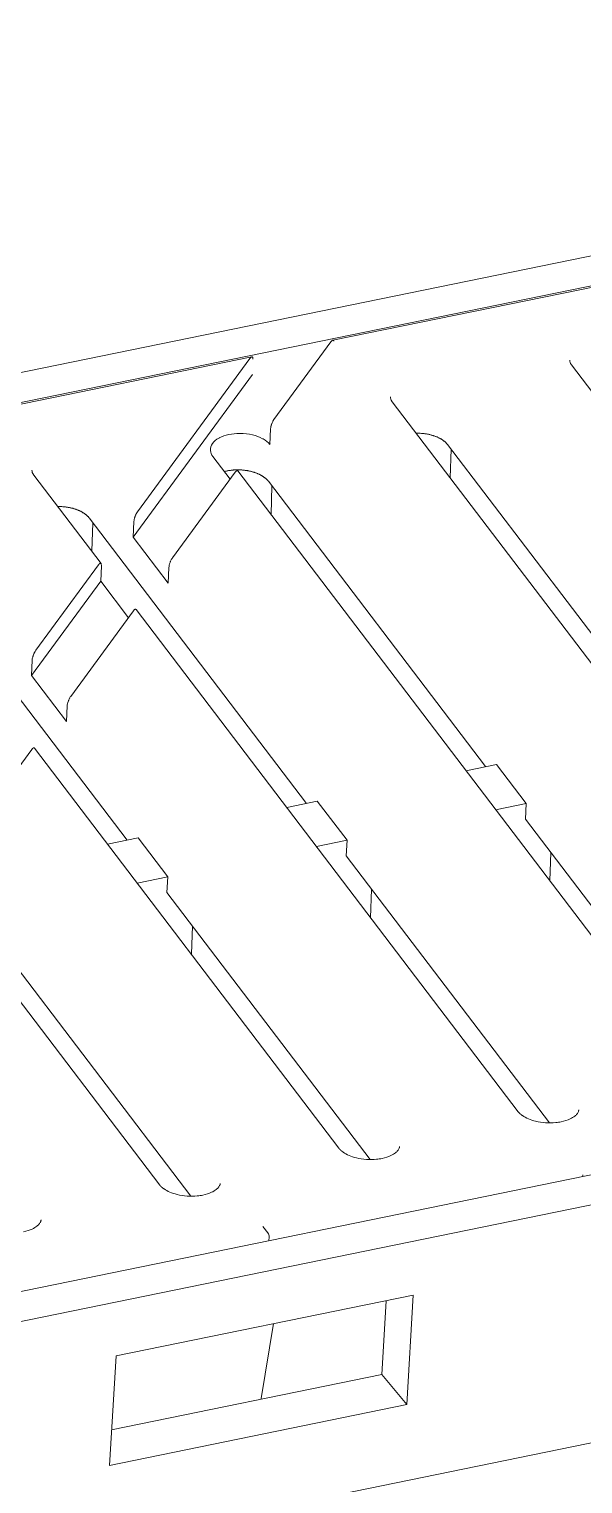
# Model space of a CAD drawing. Header units: millimetres. Extents: x 4267 to 8467, y 166 to 3136.
# Drawn here: x 5216.2 to 5256.8, y 1944.6 to 2051.1 of the extents above; entities that cross this region are included whole.
import ezdxf

# ---------------------------------------------------------------- set-up
doc = ezdxf.new("R2010")
doc.units = ezdxf.units.MM
doc.styles.get("Standard").update_dxf_attribs({"font": 'SimSun.ttf'})
doc.dimstyles.new('ISO-25', dxfattribs={"dimtxt": 2.5, "dimasz": 2.5, "dimexe": 1.25, "dimexo": 0.625, "dimtad": 1, "dimtxsty": 'Standard', "dimcen": 2.5, "dimadec": 0, "dimazin": 0, "dimtfac": 1, "dimtmove": 0, "dimatfit": 3, "dimfxl": 1, "dimarcsym": 0})

msp = doc.modelspace()

# ---------------------------------------------------------------- linework, layer by layer
at = {"linetype": 'Continuous', "lineweight": 5}
for p, q in [((5135.58, 2009.62, 326.37), (5554.13, 2095.27, 326.37)), ((5137.03, 2007.72, 326.37), (5555.58, 2093.36, 326.37)), ((5312.6, 2043.53, 326.37), (5238.48, 2028.36, 326.37)), ((5179.91, 1951.38, 326.37), (5598.45, 2037.02, 326.37)), ((5181.36, 1949.47, 326.37), (5599.9, 2035.12, 326.37)), ((5238.35, 2028.24, 326.37), (5234.17, 2022.55, 326.37)), ((5232.56, 2027.15, 326.37), (5200.4, 2020.57, 326.37)), ((5224.18, 2015.8, 326.37), (5232.42, 2027.03, 326.37)), ((5278.49, 1996.95, 326.37), (5255.97, 2026.55, 326.37)), ((5232.6, 2025.85, 326.37), (5223.86, 2013.95, 326.37)), ((5271.04, 1986.81, 326.37), (5242.84, 2023.86, 326.37)), ((5233.93, 2021.87, 326.37), (5233.88, 2020.73, 326.37)), ((5233.88, 2020.73, 326.37), (5233.9, 2020.77, 326.37)), ((5262.81, 1999.81, 326.37), (5246.89, 2020.72, 326.37)), ((5247.16, 2020.38, 326.37), (5247.08, 2018.28, 326.37)), ((5229.71, 2019.84, 326.37), (5230.97, 2018.19, 326.37)), ((5221.52, 2012, 326.37), (5216.58, 2018.49, 326.37)), ((5231.34, 2018.69, 326.37), (5226.74, 2012.43, 326.37)), ((5263.59, 1976.66, 326.37), (5231.53, 2018.79, 326.37)), ((5249.68, 1997.13, 326.37), (5233.77, 2018.03, 326.37)), ((5234.03, 2017.69, 326.37), (5233.96, 2015.6, 326.37)), ((5236.55, 1994.44, 326.37), (5220.64, 2015.35, 326.37)), ((5220.9, 2015, 326.37), (5220.83, 2012.91, 326.37)), ((5223.86, 2013.95, 326.37), (5223.92, 2015.09, 326.37)), ((5226.43, 2010.58, 326.37), (5223.86, 2013.95, 326.37)), ((5223.42, 1991.75, 326.37), (5207.51, 2012.66, 326.37)), ((5216.73, 2005.65, 326.37), (5221.32, 2011.91, 326.37)), ((5221.54, 2011.85, 326.37), (5221.49, 2010.71, 326.37)), ((5226.48, 2011.72, 326.37), (5226.43, 2010.58, 326.37)), ((5221.49, 2010.71, 326.37), (5216.41, 2003.8, 326.37)), ((5221.49, 2010.71, 326.37), (5223.52, 2008.04, 326.37)), ((5223.89, 2008.54, 326.37), (5219.29, 2002.28, 326.37)), ((5252.07, 1971.86, 326.37), (5224.08, 2008.64, 326.37)), ((5216.41, 2003.8, 326.37), (5216.47, 2004.94, 326.37)), ((5218.98, 2000.44, 326.37), (5216.41, 2003.8, 326.37)), ((5219.03, 2001.58, 326.37), (5218.98, 2000.44, 326.37)), ((5216.44, 1998.39, 326.37), (5211.84, 1992.13, 326.37)), ((5238.94, 1969.18, 326.37), (5216.63, 1998.49, 326.37)), ((5248.24, 1996.83, 326.37), (5250.48, 1997.29, 326.37)), ((5250.48, 1997.29, 326.37), (5252.65, 1994.43, 326.37)), ((5235.11, 1994.14, 326.37), (5237.35, 1994.6, 326.37)), ((5237.35, 1994.6, 326.37), (5239.53, 1991.74, 326.37)), ((5252.65, 1994.43, 326.37), (5250.41, 1993.97, 326.37)), ((5252.6, 1993.29, 326.37), (5252.65, 1994.43, 326.37)), ((5267.49, 1973.73, 326.37), (5252.6, 1993.29, 326.37)), ((5221.98, 1991.46, 326.37), (5224.22, 1991.92, 326.37)), ((5224.22, 1991.92, 326.37), (5226.4, 1989.06, 326.37)), ((5239.53, 1991.74, 326.37), (5237.29, 1991.29, 326.37)), ((5239.47, 1990.61, 326.37), (5239.53, 1991.74, 326.37)), ((5254.36, 1971.04, 326.37), (5239.47, 1990.61, 326.37)), ((5254.38, 1988.76, 326.37), (5254.45, 1990.85, 326.37)), ((5225.81, 1966.49, 326.37), (5209.18, 1988.34, 326.37)), ((5226.4, 1989.06, 326.37), (5224.16, 1988.6, 326.37)), ((5226.34, 1987.92, 326.37), (5226.4, 1989.06, 326.37)), ((5241.23, 1968.35, 326.37), (5226.34, 1987.92, 326.37)), ((5241.25, 1986.07, 326.37), (5241.33, 1988.17, 326.37)), ((5228.1, 1965.67, 326.37), (5213.21, 1985.23, 326.37)), ((5228.13, 1983.39, 326.37), (5228.2, 1985.48, 326.37)), ((5256.8, 1967.11, 326.37), (5256.8, 1967.23, 326.37)), ((5233.72, 1962.98, 326.37), (5233.36, 1963.46, 326.37)), ((5233.81, 1962.41, 326.37), (5233.82, 1962.7, 326.37)), ((5222.61, 1953.98, 326.37), (5244.38, 1958.43, 326.37)), ((5244.38, 1958.43, 326.37), (5243.91, 1950.42, 326.37)), ((5242.07, 1952.61, 326.37), (5242.39, 1958.02, 326.37)), ((5233.24, 1950.85, 326.37), (5234.15, 1956.34, 326.37)), ((5222.13, 1945.96, 326.37), (5222.61, 1953.98, 326.37)), ((5222.29, 1948.56, 326.37), (5242.07, 1952.61, 326.37)), ((5236.1, 1943.24, 326.37), (5282.49, 1952.73, 326.37)), ((5243.91, 1950.42, 326.37), (5242.07, 1952.61, 326.37)), ((5243.91, 1950.42, 326.37), (5222.13, 1945.96, 326.37))]:
    msp.add_line(p, q, dxfattribs=at)
for points in [[(5246.89, 2020.72), (5246.86, 2020.76, 0.012488), (5246.82, 2020.81, 0.0114), (5246.78, 2020.85, 0.010735), (5246.73, 2020.9, 0.01059), (5246.68, 2020.94, 0.010236), (5246.63, 2020.98, 0.009867), (5246.57, 2021.02, 0.009469), (5246.51, 2021.07, 0.009176), (5246.45, 2021.11, 0.008831), (5246.38, 2021.15, 0.008553), (5246.31, 2021.18, 0.008241), (5246.24, 2021.22, 0.007991), (5246.16, 2021.26, 0.007728), (5246.08, 2021.29, 0.007522), (5246, 2021.32, 0.007276), (5245.91, 2021.35, 0.00705), (5245.83, 2021.38, 0.006913), (5245.74, 2021.41, 0.006874), (5245.64, 2021.43, 0.006539), (5245.55, 2021.46, 0.006022), (5245.46, 2021.48, 0.006461), (5245.36, 2021.5, 0.007464), (5245.26, 2021.51, 0.005682), (5245.17, 2021.52, 0.002194), (5245.08, 2021.54, 0.007662), (5244.98, 2021.54, 0.012903), (5244.81, 2021.55, 0.006434), (5244.59, 2021.56, 0.003461)], [(5233.77, 2018.03), (5233.74, 2018.07, 0.010141), (5233.71, 2018.11, 0.009404), (5233.67, 2018.14, 0.008955), (5233.64, 2018.18, 0.008861), (5233.6, 2018.21, 0.00862), (5233.56, 2018.25, 0.008369), (5233.52, 2018.28, 0.008091), (5233.47, 2018.32, 0.007886), (5233.42, 2018.35, 0.007637), (5233.37, 2018.39, 0.007434), (5233.32, 2018.42, 0.007203), (5233.27, 2018.45, 0.007018), (5233.21, 2018.48, 0.006809), (5233.15, 2018.52, 0.006639), (5233.09, 2018.55, 0.006452), (5233.03, 2018.57, 0.006299), (5232.96, 2018.6, 0.006134), (5232.89, 2018.63, 0.005998), (5232.82, 2018.65, 0.005853), (5232.75, 2018.68, 0.005732), (5232.68, 2018.7, 0.005608), (5232.61, 2018.72, 0.005502), (5232.53, 2018.74, 0.005397), (5232.46, 2018.76, 0.005305), (5232.38, 2018.78, 0.005217), (5232.3, 2018.8, 0.005137), (5232.23, 2018.81, 0.005066), (5232.15, 2018.82, 0.004998), (5232.07, 2018.83, 0.004942), (5231.99, 2018.84, 0.004886), (5231.91, 2018.85, 0.004843), (5231.83, 2018.86, 0.004795), (5231.75, 2018.86, 0.004768), (5231.67, 2018.87, 0.004738), (5231.59, 2018.87, 0.004711), (5231.52, 2018.87, 0.004659), (5231.44, 2018.87, 0.004687), (5231.36, 2018.87, 0.004752), (5231.29, 2018.86, 0.004638), (5231.22, 2018.86, 0.004346), (5231.14, 2018.85, 0.004763), (5231.07, 2018.84, 0.005634), (5231, 2018.83, 0.004374), (5230.93, 2018.82, 0.001558), (5230.87, 2018.82, 0.006066), (5230.8, 2018.8, 0.010785), (5230.69, 2018.78, 0.005409), (5230.55, 2018.74, 0.002932)], [(5220.64, 2015.35), (5220.6, 2015.39, 0.012488), (5220.57, 2015.44, 0.0114), (5220.52, 2015.48, 0.010735), (5220.48, 2015.52, 0.01059), (5220.43, 2015.57, 0.010235), (5220.37, 2015.61, 0.009867), (5220.32, 2015.65, 0.009468), (5220.26, 2015.69, 0.009176), (5220.19, 2015.73, 0.008831), (5220.13, 2015.77, 0.008553), (5220.06, 2015.81, 0.008241), (5219.98, 2015.85, 0.007991), (5219.91, 2015.88, 0.007728), (5219.83, 2015.92, 0.007522), (5219.74, 2015.95, 0.007276), (5219.66, 2015.98, 0.00705), (5219.57, 2016.01, 0.006913), (5219.48, 2016.04, 0.006874), (5219.39, 2016.06, 0.006539), (5219.3, 2016.08, 0.006022), (5219.2, 2016.1, 0.006461), (5219.11, 2016.12, 0.007464), (5219.01, 2016.14, 0.005682), (5218.91, 2016.15, 0.002194), (5218.83, 2016.16, 0.007662), (5218.72, 2016.17, 0.012903), (5218.55, 2016.18, 0.006434), (5218.34, 2016.18, 0.003461)], [(5252.01, 1971.92), (5252.02, 1971.91, 0.002116), (5252.03, 1971.9, 0.002055), (5252.03, 1971.89, 0.002029), (5252.04, 1971.88, 0.002044), (5252.05, 1971.88, 0.002042), (5252.05, 1971.87, 0.002037), (5252.06, 1971.86, 0.002029), (5252.07, 1971.85, 0.002029), (5252.07, 1971.84, 0.002022), (5252.08, 1971.83, 0.002021), (5252.09, 1971.83, 0.002013), (5252.1, 1971.82, 0.002012), (5252.1, 1971.81, 0.002004), (5252.11, 1971.8, 0.002002), (5252.12, 1971.79, 0.001994), (5252.13, 1971.78, 0.001993), (5252.14, 1971.78, 0.001984), (5252.15, 1971.77, 0.001982), (5252.16, 1971.76, 0.001974), (5252.16, 1971.75, 0.001972), (5252.17, 1971.74, 0.001963), (5252.18, 1971.73, 0.00196), (5252.19, 1971.72, 0.001953), (5252.2, 1971.71, 0.001955), (5252.21, 1971.71, 0.00194), (5252.22, 1971.7, 0.001925), (5252.23, 1971.69, 0.001935), (5252.24, 1971.68, 0.001975), (5252.25, 1971.67, 0.001904), (5252.26, 1971.66, 0.001765), (5252.28, 1971.65, 0.001958), (5252.29, 1971.64, 0.002353), (5252.3, 1971.64, 0.001743), (5252.31, 1971.63, 0.00053), (5252.32, 1971.62, 0.002512), (5252.33, 1971.61, 0.004292), (5252.35, 1971.59, 0.002031), (5252.38, 1971.57, 0.00105)], [(5238.89, 1969.23), (5238.89, 1969.22, 0.002116), (5238.9, 1969.21, 0.002055), (5238.9, 1969.21, 0.002029), (5238.91, 1969.2, 0.002044), (5238.92, 1969.19, 0.002042), (5238.93, 1969.18, 0.002038), (5238.93, 1969.17, 0.002029), (5238.94, 1969.16, 0.002029), (5238.95, 1969.16, 0.002022), (5238.95, 1969.15, 0.002021), (5238.96, 1969.14, 0.002013), (5238.97, 1969.13, 0.002012), (5238.98, 1969.12, 0.002004), (5238.99, 1969.11, 0.002002), (5238.99, 1969.11, 0.001994), (5239, 1969.1, 0.001993), (5239.01, 1969.09, 0.001985), (5239.02, 1969.08, 0.001982), (5239.03, 1969.07, 0.001974), (5239.04, 1969.06, 0.001973), (5239.05, 1969.05, 0.001964), (5239.06, 1969.05, 0.00196), (5239.07, 1969.04, 0.001953), (5239.07, 1969.03, 0.001955), (5239.08, 1969.02, 0.001941), (5239.09, 1969.01, 0.001925), (5239.1, 1969, 0.001935), (5239.12, 1968.99, 0.001976), (5239.13, 1968.98, 0.001904), (5239.14, 1968.98, 0.001765), (5239.15, 1968.97, 0.001958), (5239.16, 1968.96, 0.002353), (5239.17, 1968.95, 0.001743), (5239.18, 1968.94, 0.00053), (5239.19, 1968.93, 0.002512), (5239.21, 1968.92, 0.004292), (5239.23, 1968.91, 0.002031), (5239.25, 1968.89, 0.00105)], [(5225.76, 1966.54), (5225.76, 1966.54, 0.002116), (5225.77, 1966.53, 0.002056), (5225.78, 1966.52, 0.00203), (5225.78, 1966.51, 0.002044), (5225.79, 1966.5, 0.002042), (5225.8, 1966.5, 0.002038), (5225.8, 1966.49, 0.002029), (5225.81, 1966.48, 0.00203), (5225.82, 1966.47, 0.002022), (5225.83, 1966.46, 0.002021), (5225.83, 1966.45, 0.002013), (5225.84, 1966.45, 0.002012), (5225.85, 1966.44, 0.002004), (5225.86, 1966.43, 0.002003), (5225.87, 1966.42, 0.001995), (5225.87, 1966.41, 0.001993), (5225.88, 1966.4, 0.001985), (5225.89, 1966.39, 0.001983), (5225.9, 1966.39, 0.001974), (5225.91, 1966.38, 0.001973), (5225.92, 1966.37, 0.001964), (5225.93, 1966.36, 0.00196), (5225.94, 1966.35, 0.001953), (5225.95, 1966.34, 0.001955), (5225.96, 1966.33, 0.001941), (5225.97, 1966.32, 0.001925), (5225.98, 1966.32, 0.001935), (5225.99, 1966.31, 0.001976), (5226, 1966.3, 0.001904), (5226.01, 1966.29, 0.001765), (5226.02, 1966.28, 0.001958), (5226.03, 1966.27, 0.002353), (5226.04, 1966.26, 0.001743), (5226.05, 1966.25, 0.00053), (5226.06, 1966.25, 0.002512), (5226.08, 1966.24, 0.004292), (5226.1, 1966.22, 0.002031), (5226.13, 1966.2, 0.00105)], [(5233.82, 1962.7), (5233.82, 1962.7, -0.000005), (5233.82, 1962.7, -0.000005), (5233.82, 1962.7, -0.000005), (5233.82, 1962.7, -0.000005), (5233.82, 1962.7, -0.000005), (5233.82, 1962.7, -0.000005), (5233.82, 1962.7, -0.000005), (5233.82, 1962.7, -0.000005), (5233.82, 1962.7, -0.000005), (5233.82, 1962.7, -0.000005), (5233.82, 1962.7, -0.000005), (5233.82, 1962.7, -0.000005), (5233.82, 1962.7, -0.000005), (5233.82, 1962.7, -0.000005), (5233.82, 1962.7, -0.000005), (5233.82, 1962.7, -0.000005), (5233.82, 1962.7, -0.000005), (5233.82, 1962.7, -0.000005), (5233.82, 1962.7, -0.000005), (5233.82, 1962.7, -0.000005), (5233.82, 1962.7, -0.000005), (5233.82, 1962.7, -0.000005), (5233.82, 1962.7, -0.000005), (5233.82, 1962.7, -0.000005), (5233.82, 1962.7, -0.000005), (5233.82, 1962.7, -0.000005), (5233.82, 1962.7, -0.000005), (5233.82, 1962.7, -0.000005), (5233.82, 1962.7, -0.000005), (5233.82, 1962.7, -0.000005), (5233.82, 1962.7, -0.000005), (5233.82, 1962.7, -0.000006), (5233.82, 1962.7, -0.000005), (5233.82, 1962.7, -0.000002), (5233.82, 1962.7, -0.000007), (5233.82, 1962.7, -0.000011), (5233.82, 1962.7, -0.000006), (5233.82, 1962.7, -0.000003)]]:
    msp.add_lwpolyline(points, format="xyb", dxfattribs=at)
for points, knots in [([(5238.35, 2028.24, 326.37), (5238.37, 2028.27, 326.37), (5238.39, 2028.3, 326.37), (5238.42, 2028.32, 326.37), (5238.43, 2028.33, 326.37), (5238.46, 2028.36, 326.37), (5238.49, 2028.37, 326.37), (5238.53, 2028.36, 326.37), (5238.54, 2028.35, 326.37), (5238.55, 2028.32, 326.37), (5238.56, 2028.31, 326.37), (5238.56, 2028.3, 326.37), (5238.56, 2028.29, 326.37), (5238.56, 2028.29, 326.37)], [0, 0, 0, 0, 0.1875, 0.1875, 0.25, 0.25, 0.5, 0.5, 0.6875, 0.6875, 0.75, 0.75, 0.8050392, 0.8050392, 0.8050392, 0.8050392]), ([(5232.64, 2026.98, 326.37), (5232.64, 2027.02, 326.37), (5232.64, 2027.05, 326.37), (5232.64, 2027.08, 326.37), (5232.64, 2027.09, 326.37), (5232.62, 2027.13, 326.37), (5232.61, 2027.14, 326.37), (5232.57, 2027.15, 326.37), (5232.55, 2027.15, 326.37), (5232.52, 2027.13, 326.37), (5232.52, 2027.13, 326.37), (5232.48, 2027.1, 326.37), (5232.45, 2027.07, 326.37), (5232.42, 2027.03, 326.37)], [0, 0, 0, 0, 0.1875, 0.1875, 0.25, 0.25, 0.5, 0.5, 0.6875, 0.6875, 0.75, 0.75, 1, 1, 1, 1]), ([(5234.17, 2022.55, 326.37), (5234.16, 2022.53, 326.37), (5234.15, 2022.52, 326.37), (5234.13, 2022.49, 326.37), (5234.12, 2022.47, 326.37), (5234.11, 2022.46, 326.37), (5234.11, 2022.45, 326.37), (5234.1, 2022.43, 326.37), (5234.1, 2022.43, 326.37), (5234.07, 2022.38, 326.37), (5234.06, 2022.35, 326.37), (5234.04, 2022.31, 326.37), (5234.04, 2022.3, 326.37), (5234.03, 2022.28, 326.37), (5234.03, 2022.27, 326.37), (5234.02, 2022.26, 326.37), (5234.02, 2022.26, 326.37), (5234.02, 2022.26, 326.37), (5234.02, 2022.26, 326.37), (5234.01, 2022.22, 326.37), (5234, 2022.18, 326.37), (5233.98, 2022.14, 326.37), (5233.98, 2022.12, 326.37), (5233.97, 2022.1, 326.37), (5233.97, 2022.09, 326.37), (5233.97, 2022.08, 326.37), (5233.96, 2022.07, 326.37), (5233.96, 2022.07, 326.37), (5233.94, 2021.99, 326.37), (5233.94, 2021.92, 326.37), (5233.93, 2021.87, 326.37)], [0, 0, 0, 0, 0.125, 0.125, 0.1875, 0.1875, 0.21875, 0.21875, 0.25, 0.25, 0.375, 0.375, 0.4375, 0.4375, 0.46875, 0.484375, 0.492188, 0.492188, 0.5, 0.5, 0.625, 0.625, 0.6875, 0.6875, 0.71875, 0.734375, 0.734375, 0.75, 0.75, 1, 1, 1, 1]), ([(5233.88, 2020.73, 326.37), (5233.75, 2020.88, 326.37), (5233.59, 2021.01, 326.37), (5233.37, 2021.14, 326.37), (5233.35, 2021.14, 326.37), (5233.12, 2021.27, 326.37), (5232.88, 2021.36, 326.37), (5232.31, 2021.5, 326.37), (5232.01, 2021.53, 326.37), (5231.68, 2021.54, 326.37), (5231.66, 2021.54, 326.37), (5231.38, 2021.53, 326.37), (5231.12, 2021.51, 326.37), (5230.61, 2021.4, 326.37), (5230.38, 2021.32, 326.37), (5230.16, 2021.2, 326.37), (5230.15, 2021.2, 326.37), (5229.94, 2021.08, 326.37), (5229.78, 2020.95, 326.37), (5229.56, 2020.64, 326.37), (5229.51, 2020.48, 326.37), (5229.53, 2020.29, 326.37), (5229.53, 2020.29, 326.37), (5229.54, 2020.13, 326.37), (5229.6, 2019.98, 326.37), (5229.71, 2019.84, 326.37)], [0, 0, 0, 0, 0.125, 0.125, 0.132812, 0.132812, 0.25, 0.25, 0.375, 0.375, 0.382812, 0.382812, 0.5, 0.5, 0.625, 0.625, 0.632812, 0.632812, 0.75, 0.75, 0.875, 0.875, 0.882812, 0.882812, 1, 1, 1, 1]), ([(5231.53, 2018.79, 326.37), (5231.53, 2018.79, 326.37), (5231.53, 2018.79, 326.37), (5231.52, 2018.79, 326.37), (5231.52, 2018.8, 326.37), (5231.51, 2018.8, 326.37), (5231.5, 2018.81, 326.37), (5231.5, 2018.81, 326.37), (5231.49, 2018.81, 326.37), (5231.48, 2018.81, 326.37), (5231.46, 2018.8, 326.37), (5231.45, 2018.8, 326.37), (5231.44, 2018.8, 326.37), (5231.44, 2018.79, 326.37), (5231.43, 2018.79, 326.37), (5231.43, 2018.79, 326.37), (5231.43, 2018.78, 326.37), (5231.42, 2018.78, 326.37), (5231.41, 2018.77, 326.37), (5231.38, 2018.74, 326.37), (5231.34, 2018.69, 326.37)], [0.365831, 0.365831, 0.365831, 0.365831, 0.375, 0.375, 0.4375, 0.46875, 0.46875, 0.5, 0.5, 0.625, 0.625, 0.6875, 0.6875, 0.71875, 0.734375, 0.7421875, 0.7421875, 0.75, 0.75, 1, 1, 1, 1]), ([(5223.92, 2015.09, 326.37), (5223.92, 2015.14, 326.37), (5223.93, 2015.2, 326.37), (5223.95, 2015.29, 326.37), (5223.96, 2015.32, 326.37), (5223.98, 2015.37, 326.37), (5223.98, 2015.4, 326.37), (5223.99, 2015.42, 326.37), (5224, 2015.44, 326.37), (5224, 2015.45, 326.37), (5224.01, 2015.49, 326.37), (5224.03, 2015.52, 326.37), (5224.05, 2015.57, 326.37), (5224.06, 2015.58, 326.37), (5224.07, 2015.61, 326.37), (5224.07, 2015.62, 326.37), (5224.08, 2015.64, 326.37), (5224.08, 2015.64, 326.37), (5224.09, 2015.65, 326.37), (5224.09, 2015.65, 326.37), (5224.11, 2015.69, 326.37), (5224.14, 2015.74, 326.37), (5224.18, 2015.8, 326.37)], [0, 0, 0, 0, 0.25, 0.25, 0.375, 0.375, 0.4375, 0.46875, 0.46875, 0.5, 0.5, 0.625, 0.625, 0.6875, 0.6875, 0.71875, 0.734375, 0.742188, 0.742188, 0.75, 0.75, 1, 1, 1, 1]), ([(5221.32, 2011.91, 326.37), (5221.34, 2011.94, 326.37), (5221.36, 2011.96, 326.37), (5221.38, 2011.98, 326.37), (5221.39, 2011.98, 326.37), (5221.4, 2011.99, 326.37), (5221.4, 2012, 326.37), (5221.41, 2012, 326.37), (5221.41, 2012, 326.37), (5221.41, 2012, 326.37), (5221.41, 2012, 326.37), (5221.43, 2012.01, 326.37), (5221.44, 2012.02, 326.37), (5221.46, 2012.03, 326.37), (5221.47, 2012.03, 326.37), (5221.47, 2012.03, 326.37), (5221.48, 2012.03, 326.37), (5221.48, 2012.03, 326.37), (5221.48, 2012.03, 326.37), (5221.53, 2012.02, 326.37), (5221.55, 2011.95, 326.37), (5221.54, 2011.85, 326.37)], [0, 0, 0, 0, 0.125, 0.125, 0.1875, 0.1875, 0.21875, 0.234375, 0.242188, 0.242188, 0.25, 0.25, 0.375, 0.375, 0.4375, 0.4375, 0.46875, 0.46875, 0.5, 0.5, 1, 1, 1, 1]), ([(5226.74, 2012.43, 326.37), (5226.72, 2012.4, 326.37), (5226.7, 2012.37, 326.37), (5226.68, 2012.34, 326.37), (5226.67, 2012.32, 326.37), (5226.66, 2012.31, 326.37), (5226.66, 2012.3, 326.37), (5226.66, 2012.29, 326.37), (5226.65, 2012.29, 326.37), (5226.65, 2012.28, 326.37), (5226.65, 2012.28, 326.37), (5226.63, 2012.25, 326.37), (5226.62, 2012.22, 326.37), (5226.6, 2012.17, 326.37), (5226.59, 2012.15, 326.37), (5226.58, 2012.13, 326.37), (5226.58, 2012.12, 326.37), (5226.57, 2012.1, 326.37), (5226.57, 2012.1, 326.37), (5226.52, 2011.95, 326.37), (5226.49, 2011.82, 326.37), (5226.48, 2011.72, 326.37)], [0, 0, 0, 0, 0.125, 0.125, 0.1875, 0.1875, 0.21875, 0.234375, 0.242188, 0.242188, 0.25, 0.25, 0.375, 0.375, 0.4375, 0.4375, 0.46875, 0.46875, 0.5, 0.5, 1, 1, 1, 1]), ([(5224.08, 2008.64, 326.37), (5224.08, 2008.64, 326.37), (5224.08, 2008.64, 326.37), (5224.07, 2008.65, 326.37), (5224.07, 2008.65, 326.37), (5224.06, 2008.66, 326.37), (5224.06, 2008.66, 326.37), (5224.05, 2008.66, 326.37), (5224.04, 2008.66, 326.37), (5224.03, 2008.66, 326.37), (5224.01, 2008.66, 326.37), (5224, 2008.65, 326.37), (5223.99, 2008.65, 326.37), (5223.99, 2008.64, 326.37), (5223.98, 2008.64, 326.37), (5223.98, 2008.64, 326.37), (5223.98, 2008.64, 326.37), (5223.97, 2008.64, 326.37), (5223.96, 2008.62, 326.37), (5223.93, 2008.6, 326.37), (5223.89, 2008.54, 326.37)], [0.3658311, 0.3658311, 0.3658311, 0.3658311, 0.375, 0.375, 0.4375, 0.46875, 0.46875, 0.5, 0.5, 0.625, 0.625, 0.6875, 0.6875, 0.71875, 0.734375, 0.7421875, 0.7421875, 0.75, 0.75, 1, 1, 1, 1]), ([(5216.47, 2004.94, 326.37), (5216.47, 2004.99, 326.37), (5216.48, 2005.05, 326.37), (5216.5, 2005.14, 326.37), (5216.51, 2005.17, 326.37), (5216.53, 2005.22, 326.37), (5216.53, 2005.25, 326.37), (5216.54, 2005.27, 326.37), (5216.55, 2005.29, 326.37), (5216.55, 2005.3, 326.37), (5216.57, 2005.34, 326.37), (5216.58, 2005.37, 326.37), (5216.6, 2005.42, 326.37), (5216.61, 2005.44, 326.37), (5216.62, 2005.46, 326.37), (5216.62, 2005.47, 326.37), (5216.63, 2005.49, 326.37), (5216.64, 2005.49, 326.37), (5216.64, 2005.5, 326.37), (5216.64, 2005.5, 326.37), (5216.66, 2005.54, 326.37), (5216.69, 2005.59, 326.37), (5216.73, 2005.65, 326.37)], [0, 0, 0, 0, 0.25, 0.25, 0.375, 0.375, 0.4375, 0.46875, 0.46875, 0.5, 0.5, 0.625, 0.625, 0.6875, 0.6875, 0.71875, 0.734375, 0.742188, 0.742188, 0.75, 0.75, 1, 1, 1, 1]), ([(5219.29, 2002.28, 326.37), (5219.27, 2002.25, 326.37), (5219.25, 2002.23, 326.37), (5219.23, 2002.19, 326.37), (5219.22, 2002.18, 326.37), (5219.22, 2002.16, 326.37), (5219.21, 2002.15, 326.37), (5219.21, 2002.14, 326.37), (5219.2, 2002.14, 326.37), (5219.2, 2002.14, 326.37), (5219.2, 2002.14, 326.37), (5219.19, 2002.1, 326.37), (5219.17, 2002.07, 326.37), (5219.15, 2002.02, 326.37), (5219.14, 2002, 326.37), (5219.13, 2001.98, 326.37), (5219.13, 2001.97, 326.37), (5219.12, 2001.96, 326.37), (5219.12, 2001.95, 326.37), (5219.07, 2001.8, 326.37), (5219.04, 2001.67, 326.37), (5219.03, 2001.58, 326.37)], [0, 0, 0, 0, 0.125, 0.125, 0.1875, 0.1875, 0.21875, 0.234375, 0.242188, 0.242188, 0.25, 0.25, 0.375, 0.375, 0.4375, 0.4375, 0.46875, 0.46875, 0.5, 0.5, 1, 1, 1, 1]), ([(5216.63, 1998.49, 326.37), (5216.63, 1998.49, 326.37), (5216.63, 1998.49, 326.37), (5216.62, 1998.5, 326.37), (5216.62, 1998.5, 326.37), (5216.61, 1998.51, 326.37), (5216.61, 1998.51, 326.37), (5216.6, 1998.51, 326.37), (5216.59, 1998.51, 326.37), (5216.58, 1998.51, 326.37), (5216.56, 1998.51, 326.37), (5216.55, 1998.51, 326.37), (5216.54, 1998.5, 326.37), (5216.54, 1998.5, 326.37), (5216.53, 1998.49, 326.37), (5216.53, 1998.49, 326.37), (5216.53, 1998.49, 326.37), (5216.53, 1998.49, 326.37), (5216.51, 1998.47, 326.37), (5216.48, 1998.45, 326.37), (5216.44, 1998.39, 326.37)], [0.3658316, 0.3658316, 0.3658316, 0.3658316, 0.375, 0.375, 0.4375, 0.46875, 0.46875, 0.5, 0.5, 0.625, 0.625, 0.6875, 0.6875, 0.71875, 0.734375, 0.7421875, 0.7421875, 0.75, 0.75, 1, 1, 1, 1]), ([(5255.21, 1971.12, 326.37), (5255.09, 1971.09, 326.37), (5254.48, 1971, 326.37), (5253.37, 1971.08, 326.37), (5252.63, 1971.41, 326.37), (5252.38, 1971.57, 326.37)], [0.4156782, 0.4156782, 0.4156782, 0.4156782, 0.4793235, 0.7064299, 0.8936242, 0.8936242, 0.8936242, 0.8936242]), ([(5256.5, 1971.99, 326.37), (5256.5, 1971.99, 326.37), (5256.5, 1971.98, 326.37), (5256.5, 1971.98, 326.37), (5256.5, 1971.98, 326.37), (5256.5, 1971.97, 326.37), (5256.5, 1971.96, 326.37), (5256.5, 1971.95, 326.37), (5256.49, 1971.93, 326.37), (5256.48, 1971.9, 326.37), (5256.47, 1971.84, 326.37), (5256.44, 1971.78, 326.37), (5256.36, 1971.67, 326.37), (5256.2, 1971.52, 326.37), (5255.84, 1971.29, 326.37), (5255.46, 1971.17, 326.37), (5255.21, 1971.12, 326.37)], [0, 0, 0, 0, 0.0014058, 0.002815, 0.0045808, 0.0081288, 0.009911, 0.0188933, 0.0280127, 0.0512958, 0.0632609, 0.1061413, 0.138156, 0.2060903, 0.2933814, 0.4156782, 0.4156782, 0.4156782, 0.4156782]), ([(5243.37, 1969.3, 326.37), (5243.37, 1969.3, 326.37), (5243.37, 1969.3, 326.37), (5243.37, 1969.3, 326.37), (5243.37, 1969.29, 326.37), (5243.37, 1969.29, 326.37), (5243.37, 1969.28, 326.37), (5243.37, 1969.27, 326.37), (5243.36, 1969.24, 326.37), (5243.36, 1969.21, 326.37), (5243.34, 1969.16, 326.37), (5243.31, 1969.1, 326.37), (5243.23, 1968.98, 326.37), (5243.07, 1968.83, 326.37), (5242.71, 1968.61, 326.37), (5242.33, 1968.48, 326.37), (5242.09, 1968.43, 326.37)], [0, 0, 0, 0, 0.0014058, 0.002815, 0.0045808, 0.0081288, 0.009911, 0.0188933, 0.0280127, 0.0512958, 0.0632609, 0.1061413, 0.138156, 0.2060903, 0.2933814, 0.4156782, 0.4156782, 0.4156782, 0.4156782]), ([(5242.09, 1968.43, 326.37), (5241.96, 1968.41, 326.37), (5241.36, 1968.32, 326.37), (5240.24, 1968.39, 326.37), (5239.5, 1968.72, 326.37), (5239.25, 1968.89, 326.37)], [0.4156782, 0.4156782, 0.4156782, 0.4156782, 0.4793235, 0.7064299, 0.8936242, 0.8936242, 0.8936242, 0.8936242]), ([(5228.96, 1965.75, 326.37), (5228.83, 1965.72, 326.37), (5228.23, 1965.63, 326.37), (5227.12, 1965.71, 326.37), (5226.37, 1966.04, 326.37), (5226.13, 1966.2, 326.37)], [0.4156782, 0.4156782, 0.4156782, 0.4156782, 0.4793235, 0.7064299, 0.8936242, 0.8936242, 0.8936242, 0.8936242]), ([(5230.24, 1966.61, 326.37), (5230.24, 1966.61, 326.37), (5230.24, 1966.61, 326.37), (5230.24, 1966.61, 326.37), (5230.24, 1966.6, 326.37), (5230.24, 1966.6, 326.37), (5230.24, 1966.59, 326.37), (5230.24, 1966.58, 326.37), (5230.24, 1966.55, 326.37), (5230.23, 1966.52, 326.37), (5230.21, 1966.47, 326.37), (5230.18, 1966.41, 326.37), (5230.1, 1966.3, 326.37), (5229.95, 1966.14, 326.37), (5229.58, 1965.92, 326.37), (5229.2, 1965.8, 326.37), (5228.96, 1965.75, 326.37)], [0, 0, 0, 0, 0.0014058, 0.002815, 0.0045808, 0.0081288, 0.009911, 0.0188933, 0.0280127, 0.0512958, 0.0632609, 0.1061413, 0.138156, 0.2060903, 0.2933814, 0.4156782, 0.4156782, 0.4156782, 0.4156782]), ([(5217.12, 1963.93, 326.37), (5217.12, 1963.93, 326.37), (5217.12, 1963.93, 326.37), (5217.12, 1963.92, 326.37), (5217.12, 1963.92, 326.37), (5217.12, 1963.91, 326.37), (5217.11, 1963.91, 326.37), (5217.11, 1963.89, 326.37), (5217.11, 1963.87, 326.37), (5217.1, 1963.84, 326.37), (5217.08, 1963.78, 326.37), (5217.05, 1963.72, 326.37), (5216.97, 1963.61, 326.37), (5216.82, 1963.46, 326.37), (5216.45, 1963.23, 326.37), (5216.07, 1963.11, 326.37), (5215.83, 1963.06, 326.37)], [0, 0, 0, 0, 0.0014058, 0.002815, 0.0045808, 0.0081288, 0.009911, 0.0188933, 0.0280127, 0.0512958, 0.0632609, 0.1061413, 0.138156, 0.2060903, 0.2933814, 0.4156782, 0.4156782, 0.4156782, 0.4156782])]:
    msp.add_open_spline(points, degree=3, knots=knots, dxfattribs=at)
for points in [[(5255.97, 2026.55, 326.37), (5255.86, 2026.69, 326.37), (5255.83, 2026.8, 326.37), (5255.84, 2026.9, 326.37)], [(5242.84, 2023.86, 326.37), (5242.73, 2024, 326.37), (5242.7, 2024.11, 326.37), (5242.71, 2024.21, 326.37)], [(5216.58, 2018.49, 326.37), (5216.48, 2018.63, 326.37), (5216.45, 2018.74, 326.37), (5216.45, 2018.84, 326.37)], [(5233.82, 1962.7, 326.37), (5233.82, 1962.8, 326.37), (5233.79, 1962.9, 326.37), (5233.72, 1962.98, 326.37)], [(5233.23, 1950.8, 326.37), (5233.23, 1950.82, 326.37), (5233.23, 1950.83, 326.37), (5233.24, 1950.85, 326.37)]]:
    msp.add_open_spline(points, degree=3, dxfattribs=at)

# ---------------------------------------------------------------- leaders
at = {"lineweight": 5}
msp.add_leader([(5173.64, 1899.51, 326.37), (5173.64, 2142.61, 326.37), (5216.54, 2142.61, 326.37)], dimstyle='ISO-25', override={"dimtxt": 10, "dimgap": 0.625, "dimtad": 0, "dimarcsym": 1}, dxfattribs=at)

doc.saveas('drawing.dxf')
